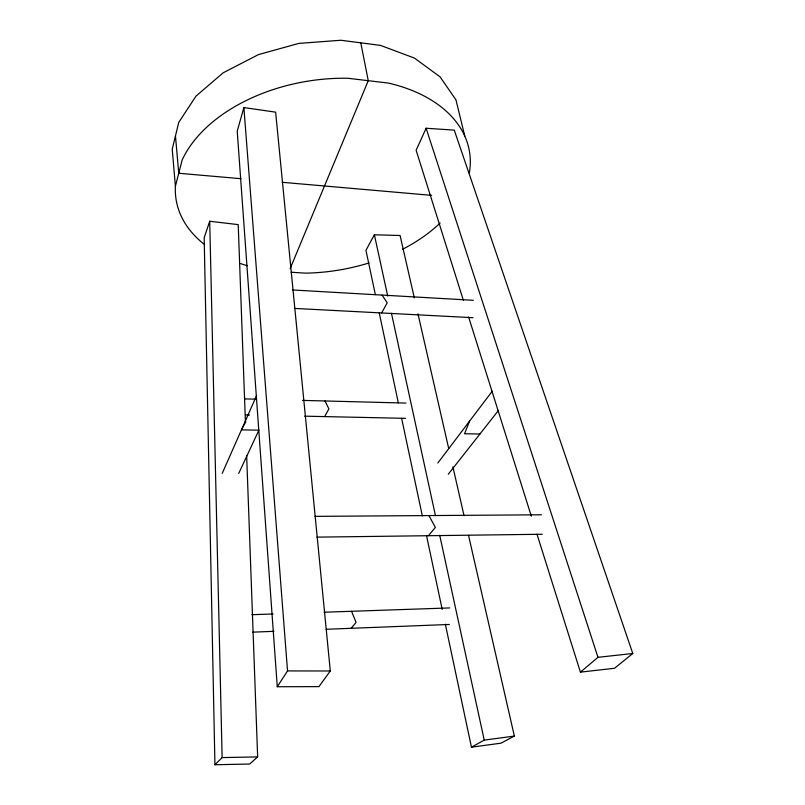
<?xml version="1.0" encoding="UTF-8"?>
<svg xmlns="http://www.w3.org/2000/svg" width="805" height="805" viewBox="0 0 805 805"><rect width="100%" height="100%" fill="white"/><g stroke="black" fill="none" stroke-linecap="round" stroke-linejoin="round"><path stroke-width="1.21" d="M203.856 244.016A148.643 95.725 -9.3 0 1 175.399 186.247L182.192 159.913A148.643 95.725 -9.3 0 1 347.911 78.266L388.352 83.076A148.643 95.725 -9.3 0 1 469.355 172.733M243.875 107.568L237.223 131.155L277.272 686.735L318.931 686.625L330.302 670.988L275.632 112.157L243.875 107.568L287.536 670.927L277.272 686.735M245.414 421.729L238.22 224.625L209.703 221.254L204.178 237.777L214.935 764.75L249.641 764.026L257.65 756.911L246.652 455.62M469.546 421.166L464.555 433.744L479.921 434.016M290.142 268.659L368.257 80.691L360.781 42.836M222.25 473.31L256.624 395.497M536.985 534.178L580.415 672.145L614.527 668.261L632.78 653.499L454.272 130.138L426.117 128.247L416.125 150.263L463.338 300.225M238.723 473.4L258.898 430.172L241.44 429.87L245.907 421.639M414.334 297.93L400.085 235.503L374.385 234.778L365.943 250.305L375.341 294.58M324.646 416.598L328.893 408.88L325.019 400.971M381.651 312.954L387.225 302.811L382.063 295.083M437.85 462.986L492.247 391.21M448.274 474.236L498.506 410.389M351.141 628.303L356.082 622.396L351.544 611.287M428.441 535.707L435.374 527.406L428.904 515.572M214.935 764.75L222.13 757.586L257.65 756.911M580.415 672.145L597.974 657.313L632.78 653.499M445.336 624.197L471.448 747.181L484.238 740.117L514.355 736.082L468.53 535.365M514.355 736.082L501.002 743.176L471.448 747.181M252.669 632.156L273.861 631.331M326.216 629.279L449.351 624.459M251.854 614.708L273.046 613.974M324.133 612.223L449.733 607.926M316.949 537.136L542.278 534.258M314.946 516.357L541.453 514.798M287.536 670.927L330.302 670.988M245.746 414.897L249.5 414.978M304.602 416.165L405.589 418.348M244.891 398.888L256.151 399.179M302.479 400.387L405.941 403.084M294.328 308.416L472.988 317.703M292.275 289.951L473.38 300.305M291.118 272.251L305.538 273.147A148.643 95.725 -9.3 0 0 369.093 262.913M241.027 178.7L178.75 173.266L175.46 135.924M282.142 182.292L431.631 195.353M426.117 128.247L597.974 657.313M468.621 317.019L531.32 516.176M464.797 136.126L455.972 99.901L440.104 76.898L414.454 58.091L380.503 45.392L340.827 40.25L298.846 43.4L258.395 54.629L223.136 72.822L195.987 96.127L178.78 122.33L172.22 149.156L175.399 186.247M417.966 313.839L448.697 448.466M452.893 466.83L464.062 515.784M374.385 234.778L387.718 296.099M391.451 313.276L435.445 515.653M439.711 535.285L484.238 740.117M379.266 313.034L398.324 402.812M401.725 418.801L422.353 515.965M426.529 535.637L442.207 609.435M209.703 221.254L222.13 757.586M440.144 223.035A148.643 95.725 -9.3 0 1 402.621 249.258M247.256 265.72A148.643 95.725 -9.3 0 1 240.363 263.507"/></g></svg>
